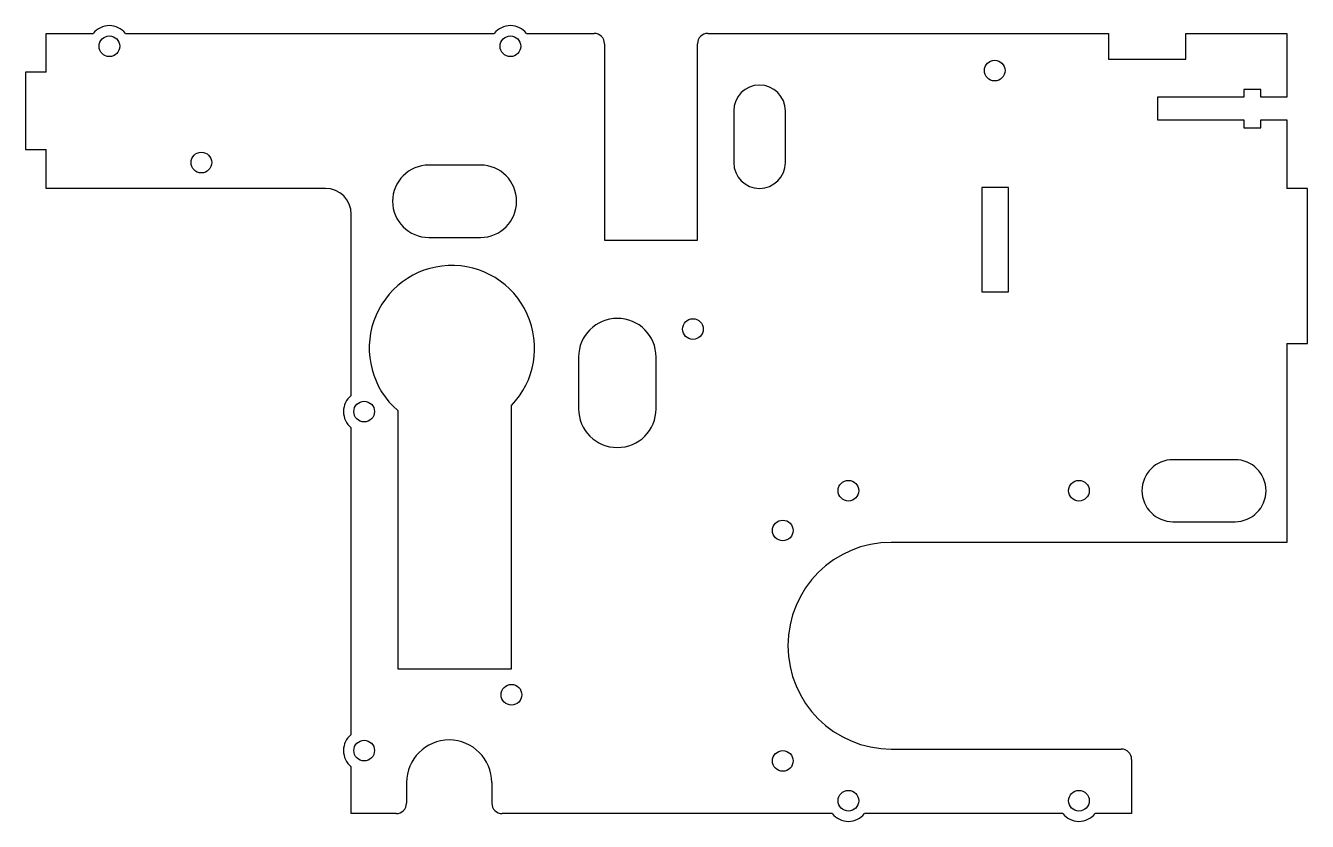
# Model space of a CAD drawing. Header units: millimetres. Extents: x -124 to 124, y -77 to 77.
import ezdxf

# ---------------------------------------------------------------- set-up
doc = ezdxf.new("R2010")
doc.units = ezdxf.units.MM

msp = doc.modelspace()

# ---------------------------------------------------------------- linework, layer by layer
at = {"color": 7, "linetype": 'Continuous', "lineweight": 25}
for p, q in [((-120, 68), (-120, 75.5)), ((-120, 75.5), (-110.92, 75.5)), ((-104.68, 75.5), (-33.32, 75.5)), ((-27.08, 75.5), (-14, 75.5)), ((8, 75.5), (85.5, 75.5)), ((85.5, 75.5), (85.5, 70.5)), ((100.5, 70.5), (100.5, 75.5)), ((100.5, 75.5), (120, 75.5)), ((120, 75.5), (120, 63.14)), ((-12, 73.5), (-12, 35.5)), ((6, 35.5), (6, 73.5)), ((85.5, 70.5), (100.5, 70.5)), ((-124, 68), (-124, 53)), ((-120, 68), (-124, 68)), ((115, 64.64), (111.7, 64.64)), ((111.7, 64.64), (111.7, 63.14)), ((115, 63.14), (115, 64.64)), ((111.7, 63.14), (95, 63.14)), ((95, 63.14), (95, 58.74)), ((120, 63.14), (115, 63.14)), ((13, 60.5), (13, 50.5)), ((23, 50.5), (23, 60.5)), ((95, 58.74), (111.7, 58.74)), ((111.7, 58.74), (111.7, 57.24)), ((111.7, 57.24), (115, 57.24)), ((115, 57.24), (115, 58.74)), ((115, 58.74), (120, 58.74)), ((120, 58.74), (120, 45.5)), ((-124, 53), (-120, 53)), ((-120, 45.5), (-120, 53)), ((-36, 50), (-46, 50)), ((-66, 45.5), (-120, 45.5)), ((66.2, 45.7), (61, 45.7)), ((61, 45.7), (61, 25.5)), ((66.2, 25.5), (66.2, 45.7)), ((124, 45.5), (120, 45.5)), ((124, 15.5), (124, 45.5)), ((-61, 5.42), (-61, 40.5)), ((-46, 36), (-36, 36)), ((-12, 35.5), (6, 35.5)), ((61, 25.5), (66.2, 25.5)), ((120, 15.5), (124, 15.5)), ((120, 15.5), (120, -23)), ((-17.01, 12.85), (-17.01, 2.85)), ((-2.01, 2.85), (-2.01, 12.85)), ((-52, 2.5), (-52, -47.5)), ((-30, -47.5), (-30, 3.49)), ((-61, -60.18), (-61, -0.82)), ((110, -7), (98, -7)), ((98, -19), (110, -19)), ((120, -23), (43.5, -23)), ((-52, -47.5), (-30, -47.5)), ((43.5, -63), (88, -63)), ((-61, -75.5), (-61, -66.42)), ((90, -65), (90, -75.5)), ((-50.3, -69.5), (-50.3, -73.5)), ((-33.8, -69.5), (-33.8, -73.5)), ((-52.3, -75.5), (-61, -75.5)), ((32.08, -75.5), (-31.8, -75.5)), ((76.68, -75.5), (38.32, -75.5)), ((90, -75.5), (82.92, -75.5))]:
    msp.add_line(p, q, dxfattribs=at)
for centre in [(-107.8, 73), (-30.2, 73), (63.5, 68.3), (-90, 50.5), (5.12, 18.27), (-58.5, 2.3), (35.2, -13), (79.8, -13), (22.5, -20.7), (-30, -52.5), (-58.5, -63.3), (22.5, -65.3), (35.2, -73), (79.8, -73)]:
    msp.add_circle(centre, 2, dxfattribs=at)
for centre, radius, start, end in [((-107.8, 73), 4, 38.6822, 141.3178), ((-30.2, 73), 4, 38.6822, 141.3178), ((-14, 73.5), 2, 0, 90), ((8, 73.5), 2, 90, 180), ((18, 60.5), 5, 0, 180), ((-46, 43), 7, 90, 270), ((-36, 43), 7, 270, 90), ((18, 50.5), 5, 180, 0), ((-66, 40.5), 5, 0, 90), ((-41.52, 14.59), 16, 316.0537, 229.0797), ((-9.51, 12.85), 7.5, 0, 180), ((-58.5, 2.3), 4, 128.6822, 231.3178), ((-9.51, 2.85), 7.5, 180, 0), ((98, -13), 6, 90, 270), ((110, -13), 6, 270, 90), ((43.5, -43), 20, 90, 270), ((-58.5, -63.3), 4, 128.6822, 231.3178), ((-42.05, -69.5), 8.25, 0, 180), ((88, -65), 2, 0, 90), ((-52.3, -73.5), 2, 270, 0), ((-31.8, -73.5), 2, 180, 270), ((35.2, -73), 4, 218.6822, 321.3178), ((79.8, -73), 4, 218.6822, 321.3178)]:
    msp.add_arc(centre, radius, start, end, dxfattribs=at)

doc.saveas('drawing.dxf')
